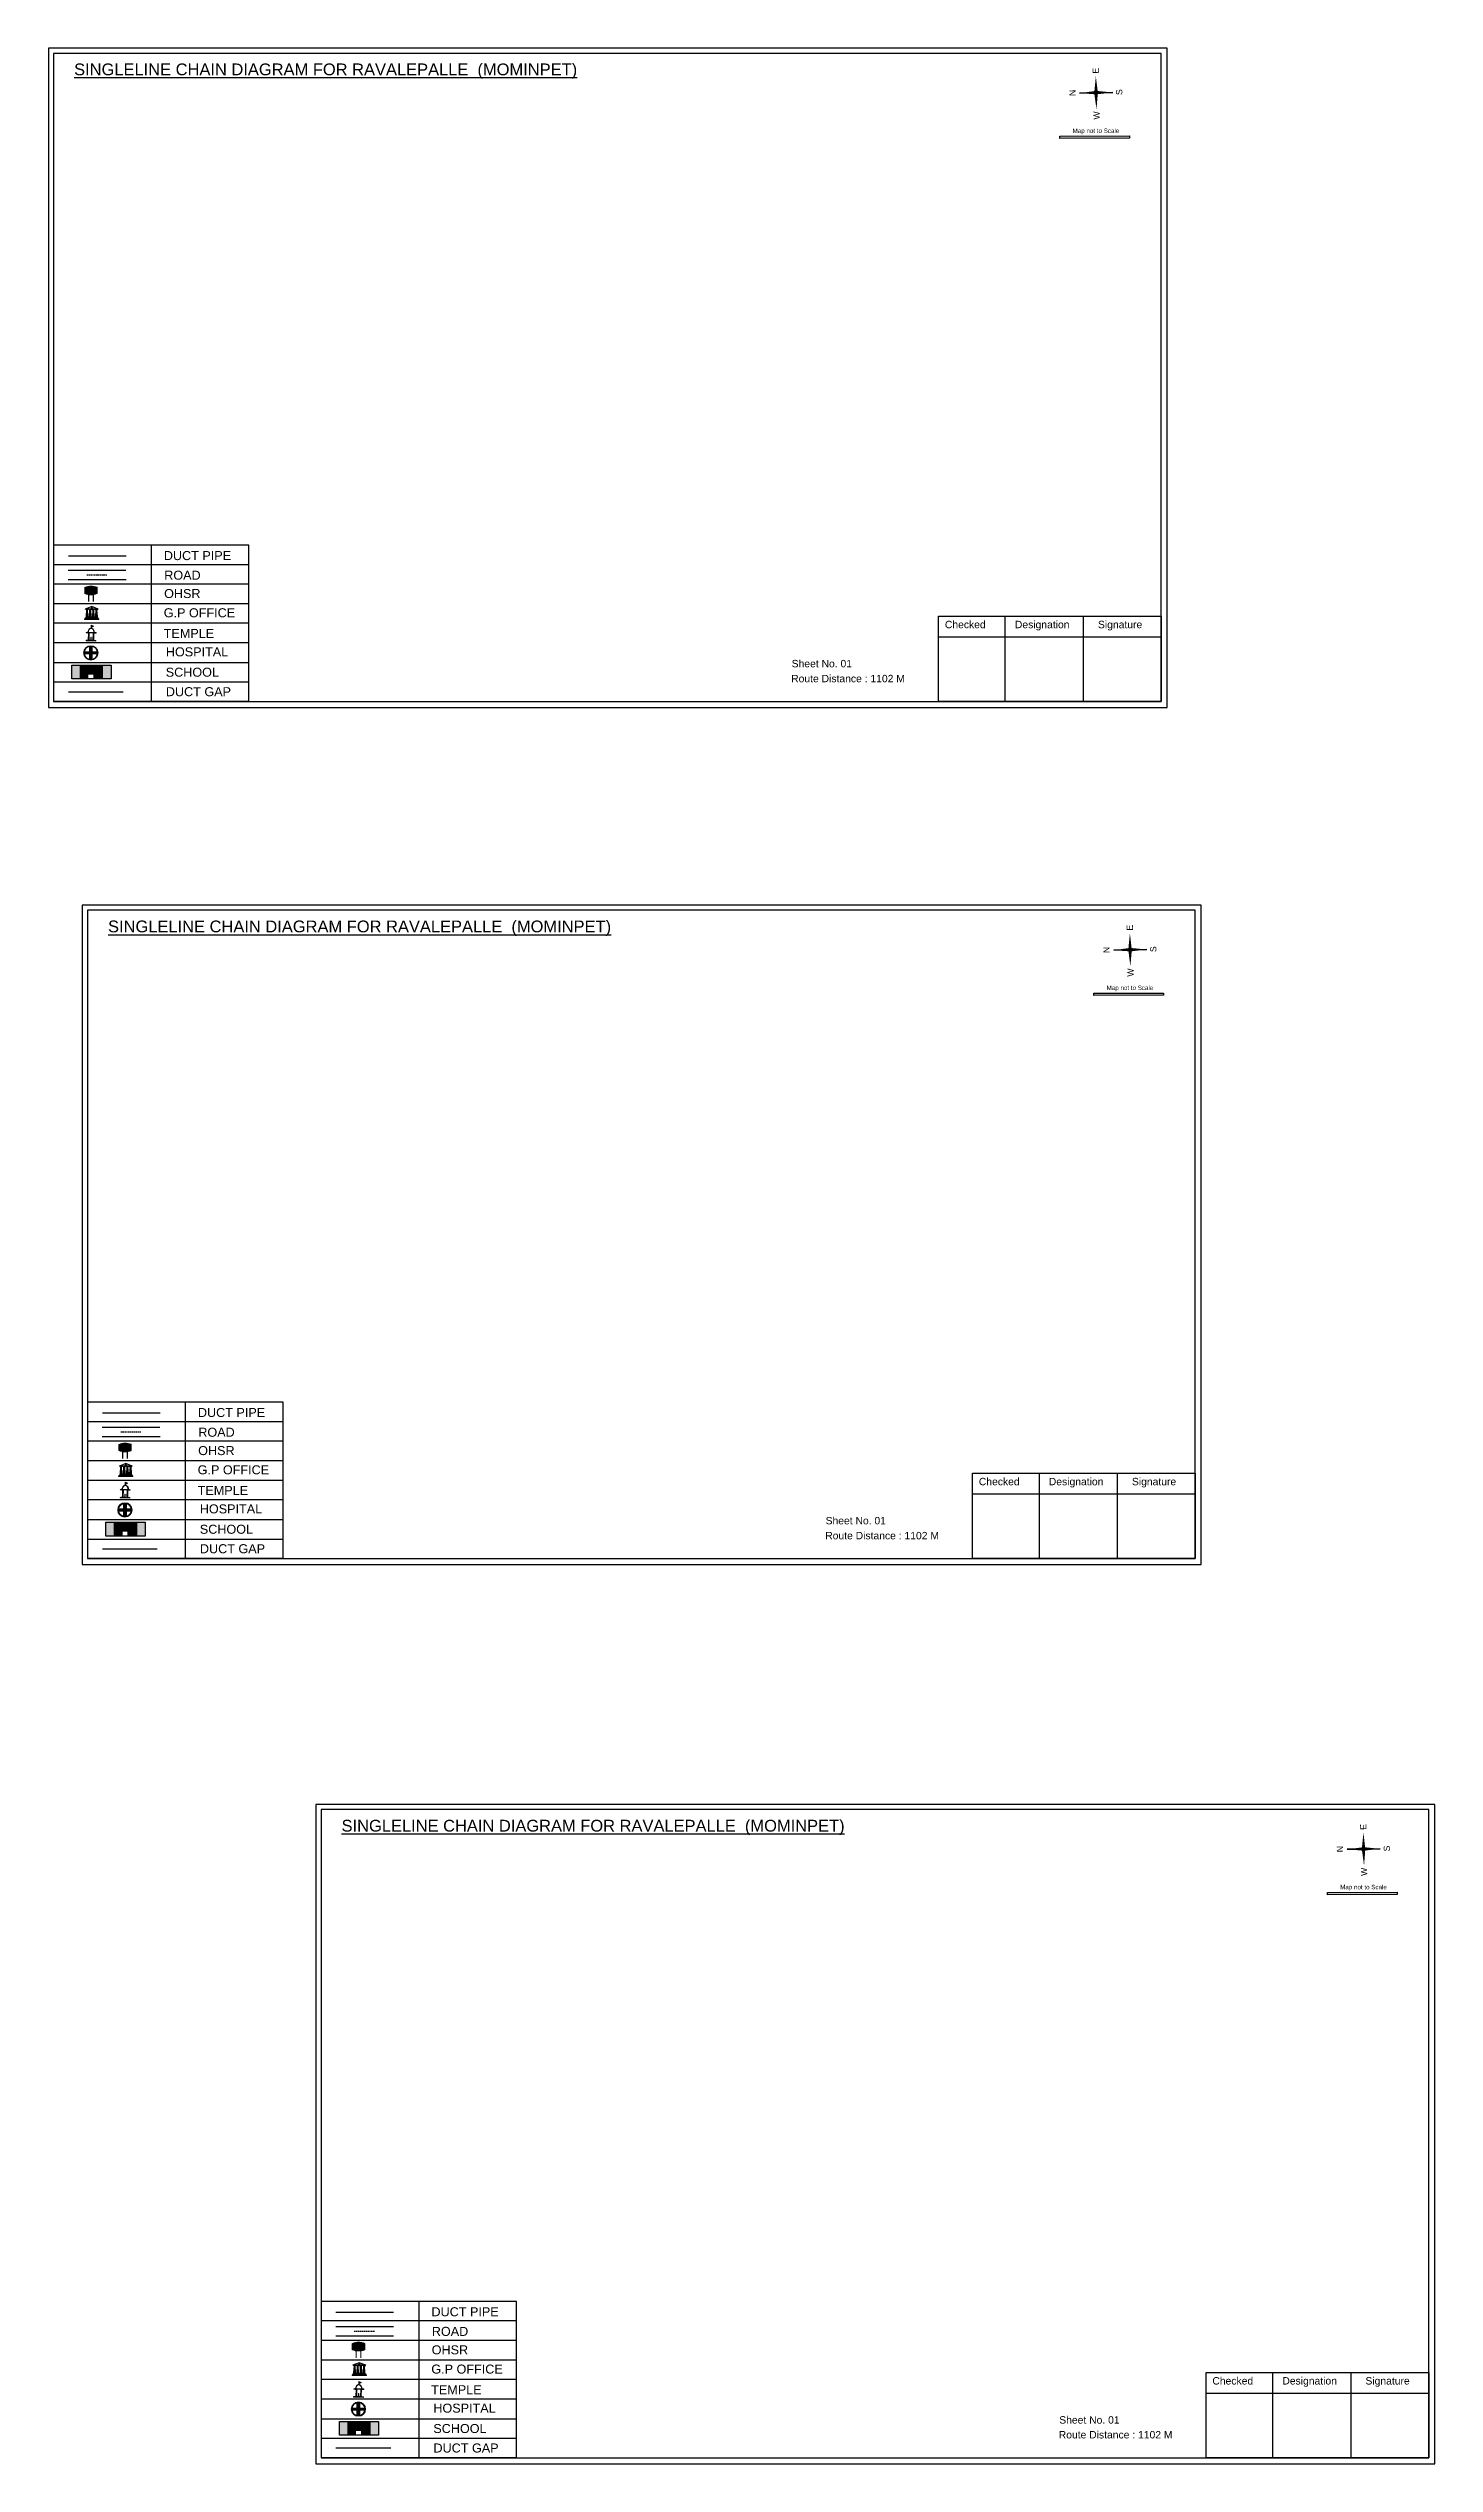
# Model space of a CAD drawing. Header units: inches. Extents: x -117 to 51867, y -12715 to 3423.
# Drawn here: x 29052 to 30155, y -10146 to -8224 of the extents above; entities that cross this region are included whole.
import ezdxf

# ---------------------------------------------------------------- set-up
doc = ezdxf.new("R2010")
doc.units = ezdxf.units.IN
doc.header["$MEASUREMENT"] = 0
doc.linetypes.add('DASHEDX2', pattern=[1.5, 1, -0.5])
doc.layers.add('LANDMARK', color=7, linetype='Continuous')
doc.layers.add('OHT', color=7, linetype='Continuous')
doc.styles.get("Standard").update_dxf_attribs({"font": 'arial.ttf'})

# ---------------------------------------------------------------- blocks, each defined once
blk = doc.blocks.new('OHT')
at = {"linetype": 'Continuous', "lineweight": 0, "true_color": 0x0ffffc}
blk.add_hatch(color=4, dxfattribs=at).paths.add_polyline_path([(0.01, 1), (0, 1, 0.101323), (-0.4, 0.92), (-0.4, 0.52, 0.194075), (0.4, 0.52), (0.4, 0.92, 0.097877)])
at = {"color": 4, "linetype": 'Continuous', "lineweight": 0, "true_color": 0x0ffffc, "flags": 128}
for points in [[(-0.4, 0.52), (-0.4, 0.92)], [(0.4, 0.52), (0.4, 0.92)]]:
    blk.add_lwpolyline(points, dxfattribs=at)
at = {"color": 4, "linetype": 'Continuous', "lineweight": 0, "true_color": 0x0ffffc, "const_width": 0.075, "flags": 128}
for points in [[(-0.15, 0), (-0.15, 0.48)], [(0.15, 0), (0.15, 0.47)]]:
    blk.add_lwpolyline(points, dxfattribs=at)
at = {"color": 4, "linetype": 'Continuous', "lineweight": 0, "true_color": 0x0ffffc}
for centre, radius, start, end in [((0.01, -0.02), 1.02, 67.3109, 113.4711), ((0, 1.51), 1.07, 247.7682, 291.7007)]:
    blk.add_arc(centre, radius, start, end, dxfattribs=at)
blk = doc.blocks.new('Government_Office')
at = {"linetype": 'Continuous', "lineweight": 0, "true_color": 0xff0000}
for points in [[(-0.5, 0.05), (0.5, 0.05), (0.5, 0), (-0.5, 0)], [(-0.45, 0.08), (-0.45, 0.12), (0.45, 0.12), (0.45, 0.08)], [(-0.4, 0.14), (-0.4, 0.18), (0.4, 0.18), (0.4, 0.14)]]:
    blk.add_hatch(color=1, dxfattribs=at).paths.add_polyline_path(points)
h = blk.add_hatch(color=1, dxfattribs=at)
h.paths.add_polyline_path([(0.44, 0.72), (0.45, 0.75), (0, 0.93), (-0.45, 0.75), (-0.44, 0.72)])
h.paths.add_polyline_path([(0.36, 0.75), (-0.36, 0.75), (0, 0.9)], flags=16)
h.paths.add_polyline_path([(0, 0.78, -1), (0, 0.87, -1)], flags=0)
h = blk.add_hatch(color=1, dxfattribs=at)
edge = h.paths.add_edge_path()
edge.add_line((-0.27, 0.2), (-0.3, 0.68))
edge.add_line((-0.3, 0.68), (-0.29, 0.68))
edge.add_arc((-0.28, 0.69), 0.0176, 225.304, 441.5659)
edge.add_line((-0.28, 0.7), (-0.39, 0.7))
edge.add_arc((-0.39, 0.69), 0.0176, 98.4341, 314.696)
edge.add_line((-0.38, 0.68), (-0.37, 0.68))
edge.add_line((-0.37, 0.68), (-0.4, 0.2))
edge.add_line((-0.4, 0.2), (-0.27, 0.2))
h = blk.add_hatch(color=1, dxfattribs=at)
edge = h.paths.add_edge_path()
edge.add_line((-0.05, 0.2), (-0.07, 0.68))
edge.add_line((-0.07, 0.68), (-0.07, 0.68))
edge.add_arc((-0.05, 0.69), 0.0176, 225.304, 441.5659)
edge.add_line((-0.05, 0.7), (-0.17, 0.7))
edge.add_arc((-0.17, 0.69), 0.0176, 98.4341, 314.696)
edge.add_line((-0.16, 0.68), (-0.15, 0.68))
edge.add_line((-0.15, 0.68), (-0.18, 0.2))
edge.add_line((-0.18, 0.2), (-0.05, 0.2))
h = blk.add_hatch(color=1, dxfattribs=at)
edge = h.paths.add_edge_path()
edge.add_arc((0, 0.83), 0.0467, 90, 270)
edge.add_arc((0, 0.83), 0.0467, 270, 450)
h = blk.add_hatch(color=1, dxfattribs=at)
edge = h.paths.add_edge_path()
edge.add_line((0.18, 0.2), (0.15, 0.68))
edge.add_line((0.15, 0.68), (0.16, 0.68))
edge.add_arc((0.17, 0.69), 0.0176, 225.304, 441.5659)
edge.add_line((0.17, 0.7), (0.05, 0.7))
edge.add_arc((0.05, 0.69), 0.0176, 98.4341, 314.696)
edge.add_line((0.07, 0.68), (0.07, 0.68))
edge.add_line((0.07, 0.68), (0.05, 0.2))
edge.add_line((0.05, 0.2), (0.18, 0.2))
h = blk.add_hatch(color=1, dxfattribs=at)
edge = h.paths.add_edge_path()
edge.add_line((0.4, 0.2), (0.37, 0.68))
edge.add_line((0.37, 0.68), (0.38, 0.68))
edge.add_arc((0.39, 0.69), 0.0176, 225.304, 441.5659)
edge.add_line((0.4, 0.7), (0.28, 0.7))
edge.add_arc((0.28, 0.69), 0.0176, 98.4341, 314.696)
edge.add_line((0.29, 0.68), (0.3, 0.68))
edge.add_line((0.3, 0.68), (0.27, 0.2))
edge.add_line((0.27, 0.2), (0.4, 0.2))
at = {"color": 1, "linetype": 'Continuous', "lineweight": 0, "true_color": 0xff0000, "flags": 128}
for points in [[(-0.5, 0.05), (0.5, 0.05), (0.5, 0), (-0.5, 0)], [(-0.45, 0.75), (-0.44, 0.72), (0.44, 0.72), (0.45, 0.75), (0, 0.93)], [(-0.45, 0.08), (-0.45, 0.12), (0.45, 0.12), (0.45, 0.08)], [(-0.4, 0.14), (-0.4, 0.18), (0.4, 0.18), (0.4, 0.14)], [(-0.36, 0.75), (0.36, 0.75), (0, 0.9)]]:
    blk.add_lwpolyline(points, close=True, dxfattribs=at)
for points in [[(-0.27, 0.2), (-0.3, 0.68), (-0.29, 0.68, 1.379694), (-0.28, 0.7), (-0.39, 0.7, 1.379694), (-0.38, 0.68), (-0.37, 0.68), (-0.4, 0.2)], [(-0.05, 0.2), (-0.07, 0.68), (-0.07, 0.68, 1.379694), (-0.05, 0.7), (-0.17, 0.7, 1.379694), (-0.16, 0.68), (-0.15, 0.68), (-0.18, 0.2)], [(0, 0.87, 1), (0, 0.78, 1)], [(0.18, 0.2), (0.15, 0.68), (0.16, 0.68, 1.379694), (0.17, 0.7), (0.05, 0.7, 1.379694), (0.07, 0.68), (0.07, 0.68), (0.05, 0.2)], [(0.4, 0.2), (0.37, 0.68), (0.38, 0.68, 1.379694), (0.4, 0.7), (0.28, 0.7, 1.379694), (0.29, 0.68), (0.3, 0.68), (0.27, 0.2)]]:
    blk.add_lwpolyline(points, format="xyb", close=True, dxfattribs=at)
blk = doc.blocks.new('Temple')
at = {"linetype": 'Continuous', "lineweight": 0, "true_color": 0xff0000}
h = blk.add_hatch(color=1, dxfattribs=at)
edge = h.paths.add_edge_path()
edge.add_line((0.17, 0.49), (0.22, 0.49))
edge.add_line((0.22, 0.49), (0.22, 0.5))
edge.add_line((0.22, 0.5), (0.31, 0.5))
edge.add_line((0.31, 0.5), (0.31, 0.53))
edge.add_line((0.31, 0.53), (0.26, 0.53))
edge.add_line((0.26, 0.53), (0.26, 0.54))
edge.add_line((0.26, 0.54), (0.2, 0.54))
edge.add_spline(control_points=[(0.2, 0.54), (0.2, 0.59), (0.19, 0.64), (0.14, 0.74), (0.09, 0.79), (0.03, 0.8), (0.02, 0.81), (0.01, 0.81)], knot_values=[4.712389, 4.712389, 4.712389, 4.712389, 5.278166, 5.278166, 6.117402, 6.117402, 6.223801, 6.223801, 6.223801, 6.223801], degree=3, periodic=0)
edge.add_line((0.01, 0.81), (0.01, 0.79))
edge.add_line((0.01, 0.79), (-0.01, 0.79))
edge.add_line((-0.01, 0.79), (-0.01, 0.81))
edge.add_spline(control_points=[(-0.01, 0.81), (-0.05, 0.8), (-0.1, 0.78), (-0.17, 0.7), (-0.2, 0.63), (-0.2, 0.55), (-0.2, 0.55), (-0.2, 0.54)], knot_values=[6.343965, 6.343965, 6.343965, 6.343965, 6.956638, 6.956638, 7.795874, 7.795874, 7.853982, 7.853982, 7.853982, 7.853982], degree=3, periodic=0)
edge.add_line((-0.2, 0.54), (-0.26, 0.54))
edge.add_line((-0.26, 0.54), (-0.26, 0.53))
edge.add_line((-0.26, 0.53), (-0.31, 0.53))
edge.add_line((-0.31, 0.53), (-0.31, 0.5))
edge.add_line((-0.31, 0.5), (-0.22, 0.5))
edge.add_line((-0.22, 0.5), (-0.22, 0.49))
edge.add_line((-0.22, 0.49), (-0.17, 0.49))
edge.add_line((-0.17, 0.49), (-0.17, 0.07))
edge.add_arc((-0.2, 0.07), 0.03, -90, 0, ccw=False)
edge.add_line((-0.2, 0.04), (-0.26, 0.04))
edge.add_line((-0.26, 0.04), (-0.26, 0.03))
edge.add_line((-0.26, 0.03), (-0.31, 0.03))
edge.add_line((-0.31, 0.03), (-0.31, 0))
edge.add_line((-0.31, 0), (0.31, 0))
edge.add_line((0.31, 0), (0.31, 0.03))
edge.add_line((0.31, 0.03), (0.26, 0.03))
edge.add_line((0.26, 0.03), (0.26, 0.04))
edge.add_line((0.26, 0.04), (0.2, 0.04))
edge.add_arc((0.2, 0.07), 0.03, 180, 270, ccw=False)
edge.add_line((0.17, 0.07), (0.17, 0.49))
h.paths.add_polyline_path([(0.12, 0.07, -0.414214), (0.1, 0.04), (0.05, 0.04), (0.05, 0.03), (-0.05, 0.03), (-0.05, 0.04), (-0.1, 0.04, -0.414214), (-0.12, 0.07), (-0.12, 0.5), (0.12, 0.5)], flags=16)
edge = h.paths.add_edge_path(flags=16)
edge.add_ellipse((0, 0.54), major_axis=(0, 0.242), ratio=0.722808, start_angle=270, end_angle=450, ccw=False)
edge.add_line((0.17, 0.54), (-0.17, 0.54))
h.paths.add_polyline_path([(0.01, 0.23), (0.01, 0.07), (-0.01, 0.07), (-0.01, 0.23)], flags=0)
at = {"linetype": 'Continuous', "lineweight": 0, "true_color": 0xe66000}
blk.add_hatch(color=32, dxfattribs=at).paths.add_polyline_path([(-0.01, 1), (0.15, 0.93), (0, 0.85)])
at = {"linetype": 'Continuous', "lineweight": 0, "true_color": 0xff0000}
h = blk.add_hatch(color=1, dxfattribs=at)
edge = h.paths.add_edge_path()
edge.add_line((0.01, 0.86), (0, 0.85))
edge.add_line((0, 0.85), (0, 0.93))
edge.add_line((0, 0.93), (-0.01, 0.93))
edge.add_line((-0.01, 0.93), (-0.01, 0.81))
edge.add_spline(control_points=[(-0.01, 0.81), (0, 0.81), (0, 0.81), (0.01, 0.81)], knot_values=[6.223801, 6.223801, 6.223801, 6.223801, 6.343965, 6.343965, 6.343965, 6.343965], degree=3, periodic=0)
edge.add_line((0.01, 0.81), (0.01, 0.86))
h = blk.add_hatch(color=1, dxfattribs=at)
edge = h.paths.add_edge_path()
edge.add_line((0.01, 0.79), (0.01, 0.81))
edge.add_spline(control_points=[(0.01, 0.81), (0, 0.81), (0, 0.81), (-0.01, 0.81)], knot_values=[6.223801, 6.223801, 6.223801, 6.223801, 6.343965, 6.343965, 6.343965, 6.343965], degree=3, periodic=0)
edge.add_line((-0.01, 0.81), (-0.01, 0.79))
edge.add_line((-0.01, 0.79), (0.01, 0.79))
at = {"color": 1, "linetype": 'Continuous', "lineweight": 0, "true_color": 0xff0000, "flags": 128}
blk.add_lwpolyline([(0.2, 0.54), (0.26, 0.54), (0.26, 0.53), (0.31, 0.53), (0.31, 0.5), (0.22, 0.5), (0.22, 0.49), (0.17, 0.49), (0.17, 0.07, 0.414214), (0.2, 0.04), (0.26, 0.04), (0.26, 0.03), (0.31, 0.03), (0.31, 0), (-0.31, 0), (-0.31, 0.03), (-0.26, 0.03), (-0.26, 0.04), (-0.2, 0.04, 0.414214), (-0.17, 0.07), (-0.17, 0.49), (-0.22, 0.49), (-0.22, 0.5), (-0.31, 0.5), (-0.31, 0.53), (-0.26, 0.53), (-0.26, 0.54), (-0.2, 0.54)], format="xyb", dxfattribs=at)
blk.add_lwpolyline([(-0.17, 0.54), (0.17, 0.54)], dxfattribs=at)
blk.add_lwpolyline([(0.12, 0.5), (0.12, 0.07, -0.414214), (0.1, 0.04), (0.05, 0.04), (0.05, 0.03), (-0.05, 0.03), (-0.05, 0.04), (-0.1, 0.04, -0.414214), (-0.12, 0.07), (-0.12, 0.5)], format="xyb", close=True, dxfattribs=at)
at = {"color": 32, "linetype": 'Continuous', "lineweight": 0, "true_color": 0xe66000, "flags": 128}
blk.add_lwpolyline([(-0.01, 1), (0.15, 0.93), (0, 0.85), (-0.01, 1)], dxfattribs=at)
at = {"color": 1, "linetype": 'Continuous', "lineweight": 0, "true_color": 0xff0000, "flags": 128}
for points in [[(0.01, 0.93), (-0.01, 0.93), (-0.01, 0.79), (0.01, 0.79)], [(0.01, 0.23), (-0.01, 0.23), (-0.01, 0.07), (0.01, 0.07)]]:
    blk.add_lwpolyline(points, close=True, dxfattribs=at)
at = {"color": 1, "linetype": 'Continuous', "lineweight": 0, "true_color": 0xff0000}
blk.add_ellipse((0, 0.54), major_axis=(0, 0.242), ratio=0.722808, start_param=4.712389, end_param=7.853982, dxfattribs=at)
blk.add_open_spline([(0.2, 0.54), (0.2, 0.59), (0.19, 0.64), (0.14, 0.74), (0.09, 0.79), (-0.02, 0.82), (-0.08, 0.79), (-0.17, 0.7), (-0.2, 0.63), (-0.2, 0.55), (-0.2, 0.55), (-0.2, 0.54)], degree=3, knots=[4.712389, 4.712389, 4.712389, 4.712389, 5.278166, 5.278166, 6.117402, 6.117402, 6.956638, 6.956638, 7.795874, 7.795874, 7.853982, 7.853982, 7.853982, 7.853982], dxfattribs=at)
blk = doc.blocks.new('*U82')
at = {"color": 0, "linetype": 'DASHEDX2', "transparency": 16777216}
blk.add_line((-8.2, 0), (8, 0), dxfattribs=at)
blk = doc.blocks.new('Hospital')
at = {"linetype": 'Continuous', "lineweight": 0, "true_color": 0x000000}
h = blk.add_hatch(color=18, dxfattribs=at)
h.paths.add_polyline_path([(-0.5, 0, 1), (0.5, 0, 1)])
h.paths.add_polyline_path([(0.45, 0, -1), (-0.45, 0, -1)], flags=16)
at = {"linetype": 'Continuous', "true_color": 0xff0000}
blk.add_hatch(color=1, dxfattribs=at).paths.add_polyline_path([(-0.39, 0.08), (-0.08, 0.08), (-0.08, 0.39), (0.08, 0.39), (0.08, 0.08), (0.39, 0.08), (0.39, -0.08), (0.08, -0.08), (0.08, -0.39), (-0.08, -0.39), (-0.08, -0.08), (-0.39, -0.08)])
at = {"color": 1, "linetype": 'Continuous', "true_color": 0xff0000, "flags": 128}
blk.add_lwpolyline([(-0.39, 0.08), (-0.08, 0.08), (-0.08, 0.39), (0.08, 0.39), (0.08, 0.08), (0.39, 0.08), (0.39, -0.08), (0.08, -0.08), (0.08, -0.39), (-0.08, -0.39), (-0.08, -0.08), (-0.39, -0.08)], close=True, dxfattribs=at)
at = {"color": 18, "linetype": 'Continuous', "lineweight": 0, "true_color": 0x000000}
for radius in [0.5, 0.446]:
    blk.add_circle((0, 0), radius, dxfattribs=at)
blk = doc.blocks.new('*U84')
at = {"color": 0, "linetype": 'DASHEDX2', "transparency": 16777216}
blk.add_line((-8.2, 0), (8, 0), dxfattribs=at)
blk = doc.blocks.new('*U86')
at = {"color": 0, "linetype": 'DASHEDX2', "transparency": 16777216}
blk.add_line((-8.2, 0), (8, 0), dxfattribs=at)

msp = doc.modelspace()

# ---------------------------------------------------------------- hatches: boundary and pattern name
at = {"true_color": 0x0093dd}
h = msp.add_hatch(color=142, dxfattribs=at)
h.dxf.hatch_style = 1
h.paths.add_polyline_path([(29856.9, -8293.5), (29856.9, -8295.4), (29912.5, -8295.2), (29912.5, -8293.4)])
at = {"true_color": 0xc8c92d}
h = msp.add_hatch(color=52, dxfattribs=at)
h.dxf.hatch_style = 1
h.paths.add_polyline_path([(29077.1, -8714.4), (29071, -8714.4), (29071, -8725.5), (29077.1, -8725.5)])
h.paths.add_polyline_path([(29102, -8714.4), (29095.8, -8714.4), (29095.8, -8725.5), (29102, -8725.5)])
at = {"true_color": 0x293189}
h = msp.add_hatch(color=177, dxfattribs=at)
h.dxf.hatch_style = 1
h.paths.add_polyline_path([(29095.8, -8714.4), (29077.1, -8714.4), (29077.1, -8725.5), (29084.1, -8725.5), (29084.1, -8721.9), (29088, -8721.9), (29088, -8725.5), (29095.8, -8725.5)])
h.paths.add_polyline_path([(29079.8, -8716.9), (29078.4, -8716.9), (29078.4, -8715.7), (29079.8, -8715.7)], flags=16)
h.paths.add_polyline_path([(29092.7, -8716.9), (29092.7, -8715.7), (29094.1, -8715.7), (29094.1, -8716.9)], flags=16)
at = {"true_color": 0x0093dd}
h = msp.add_hatch(color=142, dxfattribs=at)
h.dxf.hatch_style = 1
h.paths.add_polyline_path([(29884, -8975.5), (29884, -8977.3), (29939.5, -8977.2), (29939.5, -8975.4)])
at = {"true_color": 0xc8c92d}
h = msp.add_hatch(color=52, dxfattribs=at)
h.dxf.hatch_style = 1
h.paths.add_polyline_path([(29104.2, -9396.4), (29098, -9396.4), (29098, -9407.5), (29104.2, -9407.5)])
h.paths.add_polyline_path([(29129, -9396.4), (29122.9, -9396.4), (29122.9, -9407.5), (29129, -9407.5)])
at = {"true_color": 0x293189}
h = msp.add_hatch(color=177, dxfattribs=at)
h.dxf.hatch_style = 1
h.paths.add_polyline_path([(29122.9, -9396.4), (29104.2, -9396.4), (29104.2, -9407.5), (29111.2, -9407.5), (29111.2, -9403.9), (29115.1, -9403.9), (29115.1, -9407.5), (29122.9, -9407.5)])
h.paths.add_polyline_path([(29106.9, -9398.9), (29105.5, -9398.9), (29105.5, -9397.6), (29106.9, -9397.6)], flags=16)
h.paths.add_polyline_path([(29119.7, -9398.9), (29119.7, -9397.6), (29121.1, -9397.6), (29121.1, -9398.9)], flags=16)
at = {"true_color": 0x0093dd}
h = msp.add_hatch(color=142, dxfattribs=at)
h.dxf.hatch_style = 1
h.paths.add_polyline_path([(30069.8, -9691.1), (30069.8, -9692.9), (30125.3, -9692.8), (30125.3, -9691)])
at = {"true_color": 0xc8c92d}
h = msp.add_hatch(color=52, dxfattribs=at)
h.dxf.hatch_style = 1
h.paths.add_polyline_path([(29290, -10112), (29283.8, -10112), (29283.8, -10123.1), (29290, -10123.1)])
h.paths.add_polyline_path([(29314.8, -10112), (29308.7, -10112), (29308.7, -10123.1), (29314.8, -10123.1)])
at = {"true_color": 0x293189}
h = msp.add_hatch(color=177, dxfattribs=at)
h.dxf.hatch_style = 1
h.paths.add_polyline_path([(29308.7, -10112), (29290, -10112), (29290, -10123.1), (29297, -10123.1), (29297, -10119.5), (29300.9, -10119.5), (29300.9, -10123.1), (29308.7, -10123.1)])
h.paths.add_polyline_path([(29292.7, -10114.5), (29291.3, -10114.5), (29291.3, -10113.2), (29292.7, -10113.2)], flags=16)
h.paths.add_polyline_path([(29305.5, -10114.5), (29305.5, -10113.2), (29306.9, -10113.2), (29306.9, -10114.5)], flags=16)

# ---------------------------------------------------------------- linework, layer by layer
for p, q in [((29899, -8258.8), (29872.7, -8259.3)), ((29872.7, -8259.3), (29899, -8258.8)), ((29899, -8258.8), (29872.7, -8259.3)), ((29885.9, -8259), (29899, -8258.8)), ((29056.3, -8619), (29056.3, -8742.2)), ((29134.1, -8619), (29134.1, -8743.4)), ((29211.8, -8634.6), (29056.3, -8634.6)), ((29067.9, -8638.9), (29113.8, -8638.9)), ((29067.9, -8646.4), (29114.1, -8646.4)), ((29211.8, -8650.1), (29056.3, -8650.1)), ((29211.8, -8665.7), (29056.3, -8665.7)), ((29211.8, -8681.2), (29056.3, -8681.2)), ((29211.8, -8696.8), (29056.3, -8696.8)), ((29056.3, -8712.3), (29211.8, -8712.3)), ((29056.3, -8727.9), (29211.8, -8727.9)), ((29056.3, -8742.2), (29056.3, -8743.4)), ((29056.3, -8742.5), (29056.3, -8743.4)), ((29211.8, -8743.4), (29056.3, -8743.4)), ((29926.1, -8940.8), (29899.8, -8941.3)), ((29899.8, -8941.3), (29926.1, -8940.8)), ((29926.1, -8940.8), (29899.8, -8941.3)), ((29912.9, -8941), (29926.1, -8940.8)), ((29083.3, -9301), (29083.3, -9424.2)), ((29161.1, -9301), (29161.1, -9425.4)), ((29238.9, -9316.6), (29083.3, -9316.6)), ((29095, -9320.8), (29140.9, -9320.8)), ((29238.9, -9332.1), (29083.3, -9332.1)), ((29095, -9328.4), (29141.1, -9328.4)), ((29238.9, -9347.7), (29083.3, -9347.7)), ((29238.9, -9363.2), (29083.3, -9363.2)), ((29238.9, -9378.8), (29083.3, -9378.8)), ((29083.3, -9394.3), (29238.9, -9394.3)), ((29083.3, -9409.9), (29238.9, -9409.9)), ((29083.3, -9424.2), (29083.3, -9425.4)), ((29083.3, -9424.4), (29083.3, -9425.4)), ((29238.9, -9425.4), (29083.3, -9425.4)), ((30111.9, -9656.4), (30085.6, -9656.8)), ((30085.6, -9656.8), (30111.9, -9656.4)), ((30111.9, -9656.4), (30085.6, -9656.8)), ((30098.8, -9656.6), (30111.9, -9656.4)), ((29269.2, -10016.6), (29269.2, -10139.8)), ((29424.7, -10032.1), (29269.2, -10032.1)), ((29346.9, -10016.6), (29346.9, -10141)), ((29424.7, -10047.7), (29269.2, -10047.7)), ((29280.8, -10036.4), (29326.7, -10036.4)), ((29280.8, -10043.9), (29326.9, -10043.9)), ((29424.7, -10063.2), (29269.2, -10063.2)), ((29424.7, -10078.8), (29269.2, -10078.8)), ((29424.7, -10094.3), (29269.2, -10094.3)), ((29269.2, -10109.9), (29424.7, -10109.9)), ((29269.2, -10125.4), (29424.7, -10125.4)), ((29269.2, -10139.8), (29269.2, -10141)), ((29269.2, -10140), (29269.2, -10141)), ((29424.7, -10141), (29269.2, -10141))]:
    msp.add_line(p, q)
at = {"color": 1}
for p, q in [((29872.7, -8259.3), (29885.9, -8259)), ((29899.8, -8941.3), (29912.9, -8941)), ((30085.6, -9656.8), (30098.7, -9656.6))]:
    msp.add_line(p, q, dxfattribs=at)
at = {"color": 242, "true_color": 0xcd2027}
for p, q in [((29813.3, -8675.6), (29813.3, -8743.5)), ((29875.6, -8675.6), (29875.6, -8743.5)), ((29760.4, -8692), (29937.6, -8692)), ((29840.4, -9357.6), (29840.4, -9425.5)), ((29902.6, -9357.6), (29902.6, -9425.5)), ((29787.4, -9374), (29964.7, -9374)), ((29973.3, -10089.6), (30150.5, -10089.6)), ((30026.2, -10073.2), (30026.2, -10141)), ((30088.4, -10073.2), (30088.4, -10141))]:
    msp.add_line(p, q, dxfattribs=at)
for points in [[(29052.2, -8223.6), (29052.2, -8748.1), (29942.3, -8748.1), (29942.3, -8223.6)], [(29056.3, -8227.7), (29056.3, -8743.4), (29937.6, -8743.4), (29937.6, -8227.7)], [(29102.1, -8714.4), (29102.1, -8725.5), (29071, -8725.5), (29071, -8714.4)], [(29079.8, -8715.7), (29079.8, -8716.9), (29078.4, -8716.9), (29078.4, -8715.7)], [(29092.7, -8716.9), (29092.7, -8715.7), (29094.1, -8715.7), (29094.1, -8716.9)], [(29079.2, -8905.6), (29079.2, -9430.1), (29969.4, -9430.1), (29969.4, -8905.6)], [(29083.3, -8909.6), (29083.3, -9425.4), (29964.7, -9425.4), (29964.7, -8909.6)], [(29129.1, -9396.4), (29129.1, -9407.5), (29098, -9407.5), (29098, -9396.4)], [(29106.9, -9397.6), (29106.9, -9398.9), (29105.5, -9398.9), (29105.5, -9397.6)], [(29119.7, -9398.9), (29119.7, -9397.6), (29121.1, -9397.6), (29121.1, -9398.9)], [(29265, -9621.2), (29265, -10145.7), (30155.2, -10145.7), (30155.2, -9621.2)], [(29269.2, -9625.2), (29269.2, -10141), (30150.5, -10141), (30150.5, -9625.2)], [(29314.9, -10112), (29314.9, -10123.1), (29283.8, -10123.1), (29283.8, -10112)], [(29292.7, -10113.2), (29292.7, -10114.5), (29291.3, -10114.5), (29291.3, -10113.2)], [(29305.5, -10114.5), (29305.5, -10113.2), (29306.9, -10113.2), (29306.9, -10114.5)]]:
    msp.add_lwpolyline(points, close=True)
at = {"color": 142, "true_color": 0x0093dd}
for points in [[(29912.5, -8295.2), (29856.9, -8295.4), (29856.9, -8293.5), (29912.5, -8293.4), (29912.5, -8295.2)], [(29939.5, -8977.2), (29884, -8977.3), (29884, -8975.5), (29939.5, -8975.4), (29939.5, -8977.2)], [(30125.3, -9692.8), (30069.8, -9692.9), (30069.8, -9691.1), (30125.3, -9691), (30125.3, -9692.8)]]:
    msp.add_lwpolyline(points, dxfattribs=at)
for points in [[(29211.8, -8743.4), (29211.8, -8619), (29056.3, -8619)], [(29082.8, -8725.5), (29082.8, -8721.4), (29089.3, -8721.4), (29089.3, -8725.5)], [(29238.9, -9425.4), (29238.9, -9301), (29083.3, -9301)], [(29109.9, -9407.5), (29109.9, -9403.4), (29116.4, -9403.4), (29116.4, -9407.5)], [(29424.7, -10141), (29424.7, -10016.6), (29269.2, -10016.6)], [(29295.7, -10123.1), (29295.7, -10119), (29302.2, -10119), (29302.2, -10123.1)]]:
    msp.add_lwpolyline(points)
at = {"color": 242, "true_color": 0xcd2027}
for points in [[(29937.6, -8743.5), (29760.4, -8743.5), (29760.4, -8675.6), (29937.6, -8675.6)], [(29964.7, -9425.5), (29787.4, -9425.5), (29787.4, -9357.6), (29964.7, -9357.6)], [(30150.5, -10141), (29973.3, -10141), (29973.3, -10073.2), (30150.5, -10073.2)]]:
    msp.add_lwpolyline(points, close=True, dxfattribs=at)
at = {"color": 1}
for points in [[(29885.9, -8260.3), (29885.9, -8257.5), (29872.7, -8259.3)], [(29885.9, -8260.3), (29885.9, -8257.5), (29872.7, -8259.3)], [(29913, -8942.3), (29912.9, -8939.5), (29899.8, -8941.3)], [(29913, -8942.3), (29912.9, -8939.5), (29899.8, -8941.3)], [(30098.8, -9657.9), (30098.7, -9655.1), (30085.6, -9656.8)], [(30098.8, -9657.9), (30098.7, -9655.1), (30085.6, -9656.8)]]:
    msp.add_solid(points, dxfattribs=at)
for points in [[(29887.2, -8259), (29884.3, -8259.1), (29885.6, -8245.9)], [(29887.2, -8259), (29884.3, -8259.1), (29885.6, -8245.9)], [(29887.2, -8259), (29884.3, -8259.1), (29886.1, -8272.2)], [(29887.2, -8259), (29884.3, -8259.1), (29886.1, -8272.2)], [(29885.9, -8260.3), (29885.9, -8257.5), (29899, -8258.8)], [(29885.9, -8260.3), (29885.9, -8257.5), (29899, -8258.8)], [(29914.2, -8941), (29911.4, -8941), (29912.7, -8927.9)], [(29914.2, -8941), (29911.4, -8941), (29912.7, -8927.9)], [(29914.2, -8941), (29911.4, -8941), (29913.1, -8954.2)], [(29914.2, -8941), (29911.4, -8941), (29913.1, -8954.2)], [(29913, -8942.3), (29912.9, -8939.5), (29926.1, -8940.8)], [(29913, -8942.3), (29912.9, -8939.5), (29926.1, -8940.8)], [(30100, -9656.6), (30097.2, -9656.6), (30098.5, -9643.5)], [(30100, -9656.6), (30097.2, -9656.6), (30098.5, -9643.5)], [(30100, -9656.6), (30097.2, -9656.6), (30099, -9669.8)], [(30100, -9656.6), (30097.2, -9656.6), (30099, -9669.8)], [(30098.8, -9657.9), (30098.7, -9655.1), (30111.9, -9656.4)], [(30098.8, -9657.9), (30098.7, -9655.1), (30111.9, -9656.4)]]:
    msp.add_solid(points)
at = {"layer": 'OHT', "color": 5}
for p, q in [((29068.1, -8627.5), (29114, -8627.5)), ((29095.2, -9309.5), (29141.1, -9309.5)), ((29281, -10025), (29326.9, -10025))]:
    msp.add_line(p, q, dxfattribs=at)
at = {"layer": 'OHT', "color": 1}
for p, q in [((29068.1, -8735.7), (29111.7, -8735.7)), ((29095.2, -9417.7), (29138.8, -9417.7)), ((29281, -10133.2), (29324.6, -10133.2))]:
    msp.add_line(p, q, dxfattribs=at)

# ---------------------------------------------------------------- block references
at = {"linetype": 'DASHEDX2'}
for name, p in [('*U82', (29090.9, -8642.6)), ('*U84', (29118, -9324.6)), ('*U86', (29303.8, -10040.2))]:
    msp.add_blockref(name, p, dxfattribs=at)
at = {"layer": 'LANDMARK'}
for name, p, xscale, yscale, zscale in [('Government_Office', (29086.7, -8678.1), 11.32114773247135, 11.32114773247135, 11.32114773247135), ('Hospital', (29086, -8704.7), 11.41772014427468, 11.41772014427468, 11.41772014427468), ('Government_Office', (29113.8, -9360.1), 11.32114773247135, 11.32114773247135, 11.32114773247135), ('Hospital', (29113.1, -9386.7), 11.41772014427468, 11.41772014427468, 11.41772014427468), ('Government_Office', (29299.6, -10075.6), 11.32114773247135, 11.32114773247135, 11.32114773247135), ('Hospital', (29298.9, -10102.3), 11.41772014427468, 11.41772014427468, 11.41772014427468)]:
    msp.add_blockref(name, p, dxfattribs=dict(at, xscale=xscale, yscale=yscale, zscale=zscale))
at = {"layer": 'LANDMARK', "xscale": 12.62452535729322, "yscale": 12.62452535729322, "zscale": 12.62452535729322, "rotation": 358.3713438591284}
for p in [(29086.1, -8695.2), (29113.2, -9377.2), (29299, -10092.8)]:
    msp.add_blockref('Temple', p, dxfattribs=at)
at = {"layer": 'OHT', "xscale": 12.45189723782068, "yscale": 12.45189723782068, "zscale": 12.45189723782068}
for p in [(29086.1, -8664), (29113.2, -9346), (29299, -10061.5)]:
    msp.add_blockref('OHT', p, dxfattribs=at)

# ---------------------------------------------------------------- texts
at = {"color": 242, "true_color": 0xcd2027}
for p in [(29072.7, -8245.1), (29099.7, -8927.1), (29285.5, -9642.7)]:
    msp.add_text('%%USINGLELINE CHAIN DIAGRAM FOR RAVALEPALLE  (MOMINPET)', height=9.375, dxfattribs=at).set_placement(p)
for s, p in [('E', (29888, -8243.7)), ('N', (29869.5, -8261.6)), ('S', (29906.7, -8260.8)), ('W', (29888.7, -8280.3)), ('E', (29915.1, -8925.7)), ('N', (29896.5, -8943.6)), ('W', (29915.7, -8962.3)), ('S', (29933.8, -8942.8)), ('E', (30100.9, -9641.3)), ('N', (30082.3, -9659.1)), ('S', (30119.6, -9658.4)), ('W', (30101.5, -9677.9))]:
    msp.add_text(s, height=4.95, rotation=91.0063).set_placement(p)
for s, height, p in [('Map not to Scale', 3.542, (29867.1, -8291)), ('DUCT PIPE', 7.18, (29144.1, -8630.9)), ('ROAD ', 7.18, (29144.4, -8646.5)), ('OHSR', 7.18, (29144.3, -8661.1)), ('TEMPLE', 7.18, (29144, -8692.8)), ('G.P OFFICE', 7.18, (29144, -8676.4)), ('Checked', 5.89, (29765.5, -8685.1)), ('Designation', 5.886, (29821.2, -8685.1)), ('Signature', 5.89, (29887.3, -8685.1)), ('HOSPITAL', 7.18, (29145.7, -8707.5)), ('SCHOOL', 7.18, (29145.6, -8723.7)), ('Route Distance : 1102 M', 5.886, (29643.2, -8728.1)), ('Sheet No. 01', 5.886, (29643.6, -8716.2)), ('DUCT GAP', 7.18, (29145.7, -8739.2)), ('Map not to Scale', 3.542, (29894.2, -8973)), ('DUCT PIPE', 7.18, (29171.2, -9312.8)), ('ROAD ', 7.18, (29171.5, -9328.5)), ('OHSR', 7.18, (29171.4, -9343.1)), ('G.P OFFICE', 7.18, (29171, -9358.4)), ('TEMPLE', 7.18, (29171, -9374.8)), ('Checked', 5.89, (29792.5, -9367.1)), ('Designation', 5.886, (29848.2, -9367.1)), ('Signature', 5.89, (29914.3, -9367.1)), ('SCHOOL', 7.18, (29172.7, -9405.7)), ('HOSPITAL', 7.18, (29172.7, -9389.5)), ('Sheet No. 01', 5.886, (29670.6, -9398.2)), ('DUCT GAP', 7.18, (29172.8, -9421.2)), ('Route Distance : 1102 M', 5.886, (29670.3, -9410.1)), ('Map not to Scale', 3.542, (30080, -9688.6)), ('DUCT PIPE', 7.18, (29357, -10028.4)), ('OHSR', 7.18, (29357.2, -10058.7)), ('ROAD ', 7.18, (29357.3, -10044)), ('G.P OFFICE', 7.18, (29356.9, -10074)), ('TEMPLE', 7.18, (29356.8, -10090.4)), ('Checked', 5.89, (29978.3, -10082.7)), ('Designation', 5.886, (30034, -10082.7)), ('Signature', 5.89, (30100.1, -10082.7)), ('HOSPITAL', 7.18, (29358.5, -10105.1)), ('Sheet No. 01', 5.886, (29856.5, -10113.8)), ('SCHOOL', 7.18, (29358.5, -10121.3)), ('Route Distance : 1102 M', 5.886, (29856.1, -10125.6)), ('DUCT GAP', 7.18, (29358.6, -10136.8))]:
    msp.add_text(s, height=height).set_placement(p)

doc.saveas('drawing.dxf')
